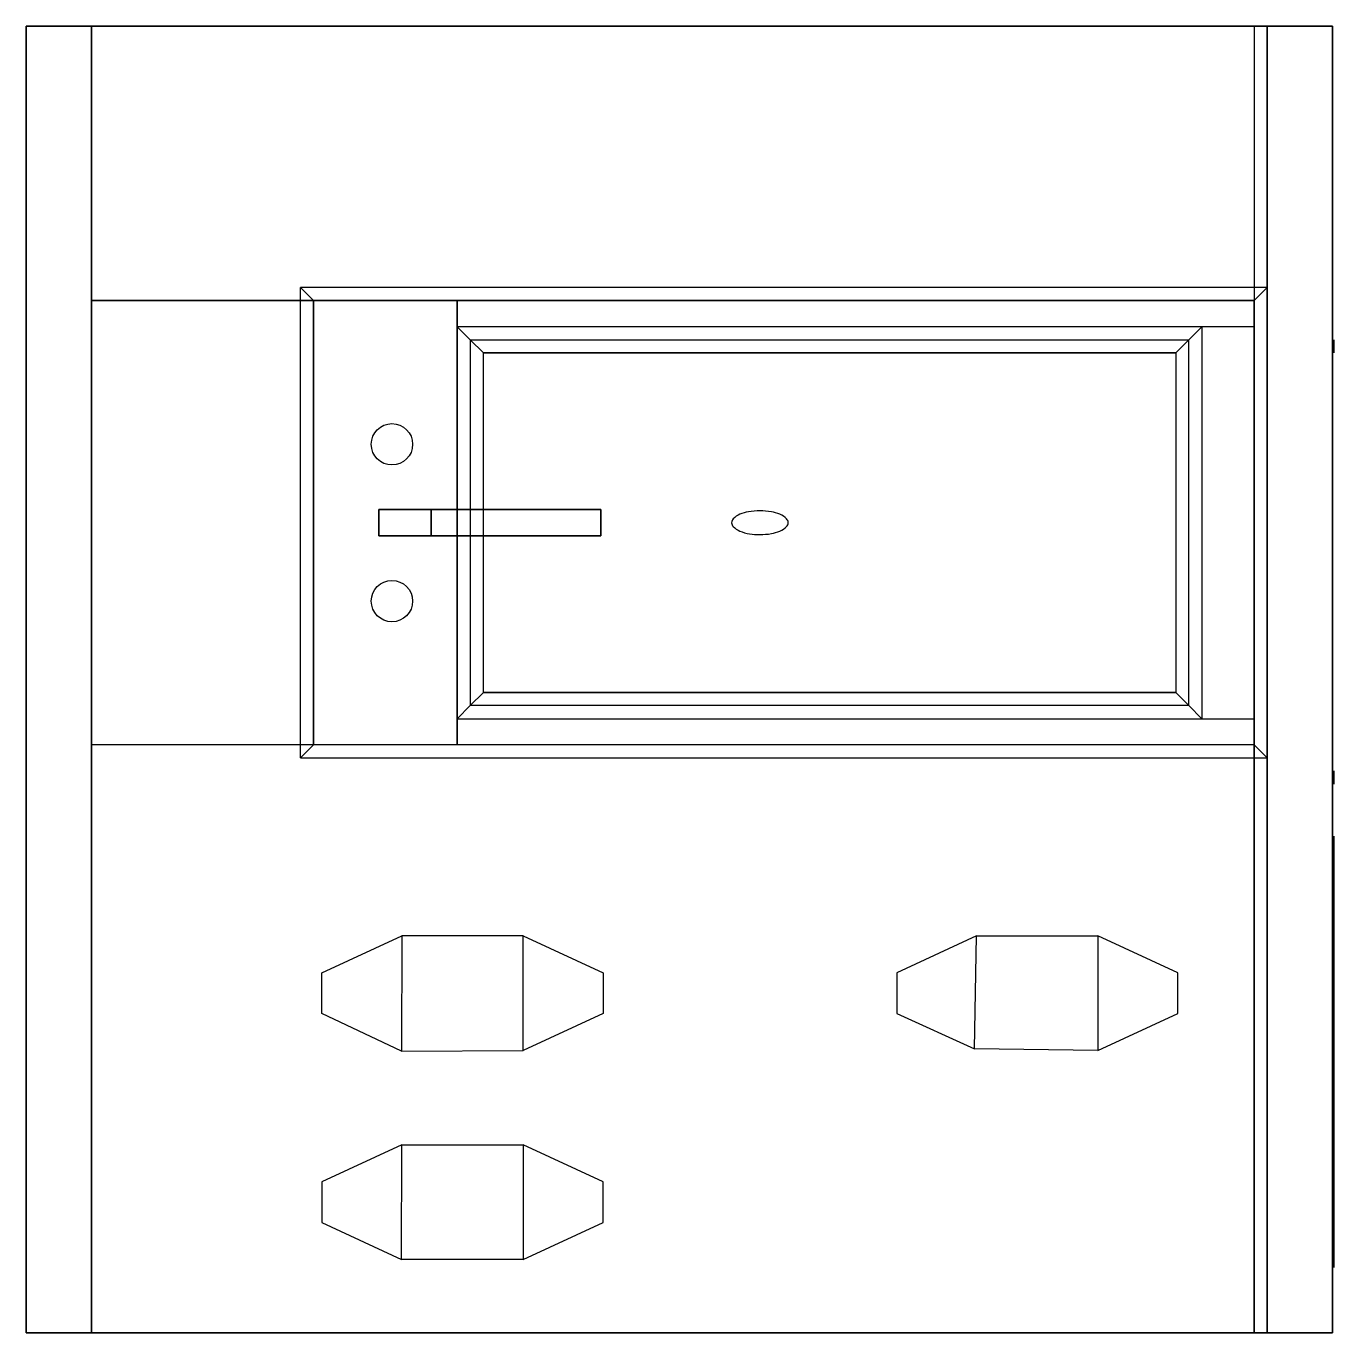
# Model space of a CAD drawing. Extents: x 0 to 1201, y 0 to 1200.
import ezdxf

# ---------------------------------------------------------------- set-up
doc = ezdxf.new("R2010")
doc.units = 0
doc.header["$MEASUREMENT"] = 0
doc.layers.add('3D', color=4, linetype='CONTINUOUS')

msp = doc.modelspace()

# ---------------------------------------------------------------- linework, layer by layer
at = {"layer": '3D', "elevation": 966}
msp.add_lwpolyline([(648, 744, 0.19711), (649.5, 740.5, 0.098998), (655.6, 736.3, 0.056405), (664.4, 733.7, 0.054239), (674, 733.1, 0.043088), (684.5, 734, 0.056405), (692.3, 736.3, 0.098998), (698.5, 740.5, 0.19711), (699.9, 744, 0.19711), (698.5, 747.5, 0.098998), (692.3, 751.7, 0.056405), (684.5, 754, 0.043088), (674, 754.9, 0.043088), (663.4, 754, 0.056405), (655.6, 751.7, 0.098998), (649.5, 747.5, 0.19711)], format="xyb", close=True, dxfattribs=at)
at = {"layer": '3D'}
for centre in [(336, 816, 1206), (336, 672, 1206)]:
    msp.add_circle(centre, 19, dxfattribs=at)
at = {"layer": '3D', "linetype": 'CONTINUOUS'}
for points in [[(0, 1200, 96), (1200, 1200, 96), (1200, 1200, 1140), (0, 1200, 1140)], [(0, 1200, 1200), (0, 1200, 1140), (1200, 1200, 1140), (1200, 1200, 1200)], [(0, 0), (0, 1200), (0, 1200, 1380), (0, 0, 1380)], [(0, 0, 1380), (0, 1200, 1380), (60, 1200, 1380), (60, 0, 1380)], [(60, 1200, 1200), (0, 1200, 1200), (0, 1200, 1380), (60, 1200, 1380)], [(0, 1200, 96), (0, 1200), (1140, 1200), (1140, 1200, 96)], [(60, 0, 1380), (60, 1200, 1380), (60, 1200, 1200), (60, 0, 1200)], [(1128, 948, 1200), (60, 948, 1200), (60, 1200, 1200), (1128, 1200, 1200)], [(1128, 0, 1200), (1200, 0, 1200), (1200, 1200, 1200), (1128, 1200, 1200)], [(1140, 0, 96), (1140, 0), (1140, 1200), (1140, 1200, 96)], [(1200, 0, 1200), (1200, 0, 1140), (1200, 1200, 1140), (1200, 1200, 1200)], [(1200, 504, 96), (1200, 504, 1140), (1200, 1200, 1140), (1200, 1200, 96)], [(252, 960, 1200), (264, 948, 1206), (1128, 948, 1206), (1140, 960, 1200)], [(252, 528, 1200), (252, 960, 1200), (264, 948, 1206), (264, 540, 1206)], [(1128, 948, 1206), (1140, 960, 1200), (1140, 528, 1200), (1128, 540, 1206)], [(264, 948, 1200), (264, 540, 1200), (60, 540, 1200), (60, 948, 1200)], [(264, 540, 1206), (264, 948, 1206), (396, 948, 1206), (396, 540, 1206)], [(396, 948, 1206), (1128, 948, 1206), (1128, 924, 1206), (396, 924, 1206)], [(396, 924, 1206), (408, 912, 1200), (408, 576, 1200), (396, 564, 1206)], [(1068, 912, 1200), (1080, 924, 1206), (396, 924, 1206), (408, 912, 1200)], [(1080, 564, 1206), (1068, 576, 1200), (1068, 912, 1200), (1080, 924, 1206)], [(1128, 564, 1206), (1128, 924, 1206), (1080, 924, 1206), (1080, 564, 1206)], [(1068, 912, 1200), (1056, 900, 960), (420, 900, 960), (408, 912, 1200)], [(420, 900, 960), (408, 912, 1200), (408, 576, 1200), (420, 588, 960)], [(1056, 588, 960), (1068, 576, 1200), (1068, 912, 1200), (1056, 900, 960)], [(1201.2, 900, 96), (1201.2, 912, 96), (1201.2, 912, 1140), (1201.2, 900, 1140)], [(420, 588, 960), (420, 900, 960), (1056, 900, 960), (1056, 588, 960)], [(324, 756, 1296), (324, 732, 1296), (528, 732, 1428), (528, 756, 1428)], [(324, 756, 1260), (324, 732, 1260), (324, 732, 1296), (324, 756, 1296)], [(324, 756, 1260), (528, 756, 1392), (528, 756, 1428), (324, 756, 1296)], [(324, 732, 1206), (324, 756, 1206), (324, 756, 1260), (324, 732, 1260)], [(324, 756, 1206), (372, 756, 1206), (372, 756, 1290), (324, 756, 1260)], [(372, 732, 1206), (372, 756, 1206), (372, 756, 1290), (372, 732, 1290)], [(528, 732, 1428), (528, 756, 1428), (528, 756, 1392), (528, 732, 1392)], [(324, 732, 1260), (528, 732, 1392), (528, 732, 1428), (324, 732, 1296)], [(324, 732, 1206), (372, 732, 1206), (372, 732, 1290), (324, 732, 1260)], [(408, 576, 1200), (420, 588, 960), (1056, 588, 960), (1068, 576, 1200)], [(408, 576, 1200), (396, 564, 1206), (1080, 564, 1206), (1068, 576, 1200)], [(396, 564, 1206), (1128, 564, 1206), (1128, 540, 1206), (396, 540, 1206)], [(60, 540, 1200), (60, 0, 1200), (1128, 0, 1200), (1128, 540, 1200)], [(252, 528, 1200), (1140, 528, 1200), (1128, 540, 1206), (264, 540, 1206)], [(1201.2, 504, 96), (1201.2, 516, 96), (1201.2, 516, 1140), (1201.2, 504, 1140)], [(1200, 0, 96), (1200, 0, 300), (1200, 504, 300), (1200, 504, 96)], [(1200, 504, 300), (1200, 0, 300), (1200, 0, 1140), (1200, 504, 1140)], [(1201.2, 456, 480), (1201.2, 60, 480), (1201.2, 60, 1020), (1201.2, 456, 1020)], [(345.1, 364.7, 1212), (344.7, 258.6, 1212), (271.7, 293.3, 1212), (271.7, 330.7, 1212)], [(456.5, 259.3, 1212), (456.5, 364.7, 1212), (345.1, 364.7, 1212), (344.7, 258.6, 1212)], [(530, 330.7, 1212), (530, 293.3, 1212), (456.5, 259.3, 1212), (456.5, 364.7, 1212)], [(871.2, 260.7, 1212), (873.1, 364.7, 1212), (799.7, 330.7, 1212), (799.7, 293.3, 1212)], [(984.5, 364.7, 1212), (984.5, 259.3, 1212), (871.2, 260.7, 1212), (873.1, 364.7, 1212)], [(1058, 293.3, 1212), (1058, 330.7, 1212), (984.5, 364.7, 1212), (984.5, 259.3, 1212)], [(344.9, 67.2, 1212), (345.1, 172.7, 1212), (271.7, 138.7, 1212), (271.7, 101.3, 1212)], [(456.5, 172.7, 1212), (456.5, 67.3, 1212), (344.9, 67.2, 1212), (345.1, 172.7, 1212)], [(530, 101.3, 1212), (530, 138.7, 1212), (456.5, 172.7, 1212), (456.5, 67.3, 1212)], [(0, 0, 96), (1200, 0, 96), (1200, 0, 1140), (0, 0, 1140)], [(0, 0, 1200), (0, 0, 1140), (1200, 0, 1140), (1200, 0, 1200)], [(60, 0, 1200), (0, 0, 1200), (0, 0, 1380), (60, 0, 1380)], [(0, 0, 96), (0, 0), (1140, 0), (1140, 0, 96)]]:
    msp.add_3dface(points, dxfattribs=at)

doc.saveas('drawing.dxf')
